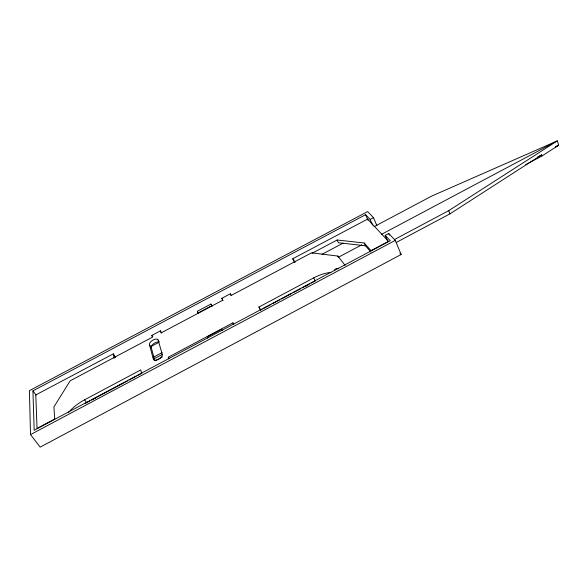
<?xml version="1.0" encoding="UTF-8"?>
<svg xmlns="http://www.w3.org/2000/svg" width="588" height="588" viewBox="0 0 588 588"><rect width="100%" height="100%" fill="white"/><g stroke="black" fill="none" stroke-linecap="round" stroke-linejoin="round"><path stroke-width="0.88" d="M396.385 242.381L449.894 213.885L541.621 154.857L541.96 155.996L525.753 164.618M541.96 155.996L558.6 145.28L557.358 140.863L431.548 196.164L373.939 226.748M394.467 239.544L448.703 210.666L557.358 140.863L381.318 234.443M387.632 241.176L385.191 235.362L388.69 233.502L395.276 240.374L401.126 254.501L40.182 447.137L30.517 434.598L29.4 390.667L367.654 211.57L373.512 217.678L376.923 225.748M322.004 254.31L343.098 243.116M150.572 346.758L158.657 342.466M338.32 257.294L361.848 244.792M153.196 357.342L162.104 352.602M153.564 359.07L162.479 354.321M555.359 147.007L558.6 145.28L556.108 146.375M537.572 157.011L541.621 154.857M155.056 360.826L162.347 356.953M68.348 412.658A29.003 14.105 -35.3 0 1 84.591 399.796L140.76 369.911L141.59 373.402M262.167 309.237L260.558 310.089L258.926 307.039L313.779 277.852A27.46 14.2 -25.7 0 1 330.956 272.376M168.793 358.923L168.286 357.232L232.958 322.819L233.804 324.333M54.588 419.097L37.037 428.439L35.802 394.938L113.315 353.851L115.645 357.372M84.922 403.625A28.937 14.163 -35.4 0 1 86.627 402.677L89.832 400.972M91.434 400.127L127.456 380.943M129.051 380.098L136.262 376.261M137.857 375.409L141.862 373.277M263.777 308.377L271.017 304.518M272.626 303.665L279.866 299.806M281.476 298.954L291.942 293.383M293.552 292.53L300.791 288.671M302.401 287.811L309.641 283.96M311.25 283.1L315.278 280.961L313.779 277.852M30.517 434.598L395.276 240.374M385.191 235.362L390.248 240.713L34.185 430.254L32.928 390.873L365.626 214.671L370.153 219.464L372.549 225.101M294.559 262.483L292.736 258.764L367.581 219.096L388.499 241.352L370.977 250.686L364.237 242.991L337.108 240L312.059 253.281M370.153 219.464L373.512 217.678M54.743 419.156L53.912 406.947L70.178 380.803L152.365 337.225L151.858 335.395L160.428 330.853L161.751 333.006M210.938 304.077L211.665 305.782L197.994 313.029L197.318 311.295L210.938 304.077L212.18 306.26M160.428 330.853L161.046 332.94L222.698 300.248L221.816 298.307L230.298 293.809L231.106 295.279M370.977 252.112L365.464 245.799L338.357 242.734L337.108 240M345.105 265.357L337.828 256.059L311.508 252.84L231.099 295.477L230.298 293.809M399.891 253.193L401.126 254.501M32.928 390.873L36.125 395.18M84.591 399.796L86.627 402.677M292.736 258.764L295.088 262.285M159.032 341.474L158.135 340.026A4.954 2.359 -31.7 0 0 153.137 339.996A4.954 2.359 -31.7 0 0 149.44 344.641L151.263 347.523L154.74 360.415M151.858 335.395L152.755 336.821M168.286 357.232L169.212 358.717M197.318 311.295L198.582 313.47M221.816 298.307L223.036 300.505M258.926 307.039L260.558 310.089M337.828 256.059L338.541 257.61M232.958 322.819L233.671 324.385M364.237 242.991L365.464 245.799M365.626 214.671L368.007 220.257M222.161 330.463L221.625 329.199L207.27 336.836L207.77 338.122M388.69 233.502L389.388 235.163M448.703 210.666L449.894 213.885M158.135 340.026L162.281 354.439A5.101 2.499 -32.1 0 1 158.503 359.319A5.101 2.499 -32.1 0 1 153.336 359.195L149.44 344.641M113.315 353.851L114.16 358.232M334.719 270.752A2.014 1.014 -24.9 0 1 335.792 268.885A2.014 1.014 -24.9 0 1 338.24 268.9M92.955 399.45A2.117 1.014 -34.6 0 1 94.271 398.51M94.742 398.333A2.117 1.014 -34.6 0 1 95.543 398.274M306.142 286.113A2.021 1.029 -26.1 0 1 306.458 285.783M306.855 285.481A2.021 1.029 -26.1 0 1 307.803 285.04M151.263 347.523A4.947 2.374 -31.8 0 1 153.843 343.554A4.947 2.374 -31.8 0 1 159.017 342.062"/></g></svg>
